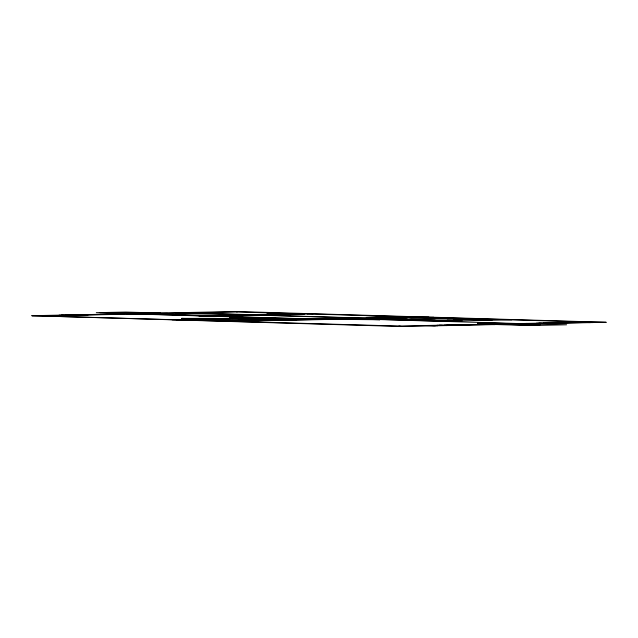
<?xml version="1.0" encoding="UTF-8"?>
<svg xmlns="http://www.w3.org/2000/svg" width="638" height="638" viewBox="0 0 638 638"><rect width="100%" height="100%" fill="white"/><g stroke="black" fill="none" stroke-linecap="round" stroke-linejoin="round"><path stroke-width="0.96" d="M292.34 314.247L292.762 314.255M301.391 314.327L302.316 314.303L300.817 314.271M99.927 312.708L128.166 312.532L167.555 313.338M31.9 315.714L235.932 311.511L606.1 322.278L401.773 326.489L31.9 315.714L398.917 326.058L590.206 322.118L606.1 322.278M65.698 315.228L74.782 315.044M83.714 314.853L112.121 314.271M47.356 315.818L185.235 312.979M304.685 313.936L237.129 311.966L186.456 313.011L176.79 312.732M266.963 313.673L293.639 313.744M198.889 315.866L308.178 313.617M203.059 315.985L257.648 314.861M252.76 315.005L313.186 313.76M296.75 314.223L289.835 314.255M297.467 314.247L302.157 314.111L298.831 314.063M301.782 314.303L297.699 314.255M242.783 316.966L229.592 317.557L243.604 318.234M172.164 319.798L270.536 317.772M176.343 319.925L274.707 317.899M241.898 318.856L274.986 318.777L257.082 319.295M251.611 318.968L250.646 318.992L254.02 319.04L253.063 319.064M344.073 317.485L330.978 318.075L344.847 318.737L369.681 318.226M295.577 318.673L338.674 318.864L317.182 319.303M263.366 319.478L296.152 319.853M275.76 319.311L268.191 319.471L293.368 319.829M237.846 320.412L267.21 319.813M273.846 319.742L280.553 319.71L276.118 319.805M224.648 321.329L428.84 317.126M229.584 321.472L433.776 317.269M382.664 319.455L402.434 319.048M432.269 318.434L450.548 318.051L410.609 317.748M447.198 318.864L465.373 318.49M468.818 319.494L487.001 319.12M511.843 319.837L439.446 321.289L351.203 318.721M432.731 325.603L441.863 325.42M451.848 325.213L487.496 324.479M531.255 323.578L541.455 323.362M550.522 323.179L585.397 322.461M301.152 314.335L299.158 314.335L301.583 314.351M299.429 314.103L300.012 314.103L299.302 314.103M280.098 319.638L278.846 319.678M280.273 319.686L281.908 319.67L280.688 319.646M422.93 320.077L421.295 320.093L422.515 320.124M423.106 320.132L424.741 320.116L423.52 320.085M436.201 320.467L434.566 320.475L435.794 320.507M436.384 320.515L438.019 320.499L436.791 320.475M300.729 314.271L294.429 314.159M422.141 320.132L423.887 320.077M436.137 320.443L437.166 320.459M435.419 320.523L436.448 320.531M279.316 319.686L281.063 319.63M307.141 313.88L590.206 322.118M582.837 322.27L592.71 322.557M580.46 322.318L590.333 322.605M290.888 314.231L293.233 314.295M409.484 317.764L491.994 320.164M407.18 317.812L376.109 316.911L366.3 317.437L385.4 318.266M272.873 314.343L290.33 315.084L281.701 315.547L181.264 312.636M545.586 323.035L555.459 323.322M379.65 318.386L462.032 320.778M543.209 323.083L553.09 323.37M376.899 318.442L251.268 314.781L251.97 314.981M435.244 320.148L410.728 320.037L423.13 320.404M538.895 323.171L548.768 323.458M536.518 323.219L546.391 323.506M175.514 312.756L373.421 318.514M425.139 320.324L427.412 320.396M424.469 320.435L448.977 320.547L420.705 320.42L422.986 320.483M526.318 323.434L536.191 323.721M523.942 323.482L533.815 323.769M160.377 313.067L125.909 312.07L96.29 312.676L140.647 313.896M354.935 318.649L443.179 321.209M532.483 323.793L566.6 324.79L530.561 325.532L496.436 324.535M234.05 315.347L172.619 314.853L208.02 315.882M440.252 321.273L519.396 323.578M347.782 318.793L379.921 319.726L325.101 319.263M130.152 313.689L327.996 319.447M126.675 313.76L324.511 319.518M482.559 324.335L494.809 324.575M110.27 314.103L118.724 314.343M107.894 314.151L116.347 314.398M247.584 318.737L262.776 319.175M231.873 318.569L289.333 320.244M285.066 320.332L214.543 318.394L181.567 318.386L210.285 319.223M446.911 325.069L456.784 325.356M444.534 325.117L454.415 325.404M79.487 314.733L87.932 314.981M77.11 314.781L85.564 315.028M439.295 325.221L449.168 325.508M436.926 325.276L446.799 325.563M72.931 314.869L81.385 315.116M70.563 314.917L79.008 315.164M427.795 325.46L437.668 325.747M425.418 325.508L435.299 325.795M61.471 315.108L69.917 315.347M59.095 315.156L67.548 315.403M202.493 319.391L250.726 320.794M192.995 319.582L241.236 320.986M398.917 326.058L401.773 326.489M235.932 311.511L237.129 311.966M477.455 323.251L529.875 325.228L540.282 324.67L487.647 322.852L477.455 323.251M471.889 319.263L464.009 319.215L471.889 319.263M480.964 319.08L473.093 319.032L480.964 319.08M453.355 318.864L461.075 318.952L453.355 318.864M462.438 318.681L470.158 318.769L462.438 318.681M397.578 316.512L379.578 316.887L404.747 317.612L397.083 316.942L405.64 317.19L397.546 316.512"/></g></svg>
